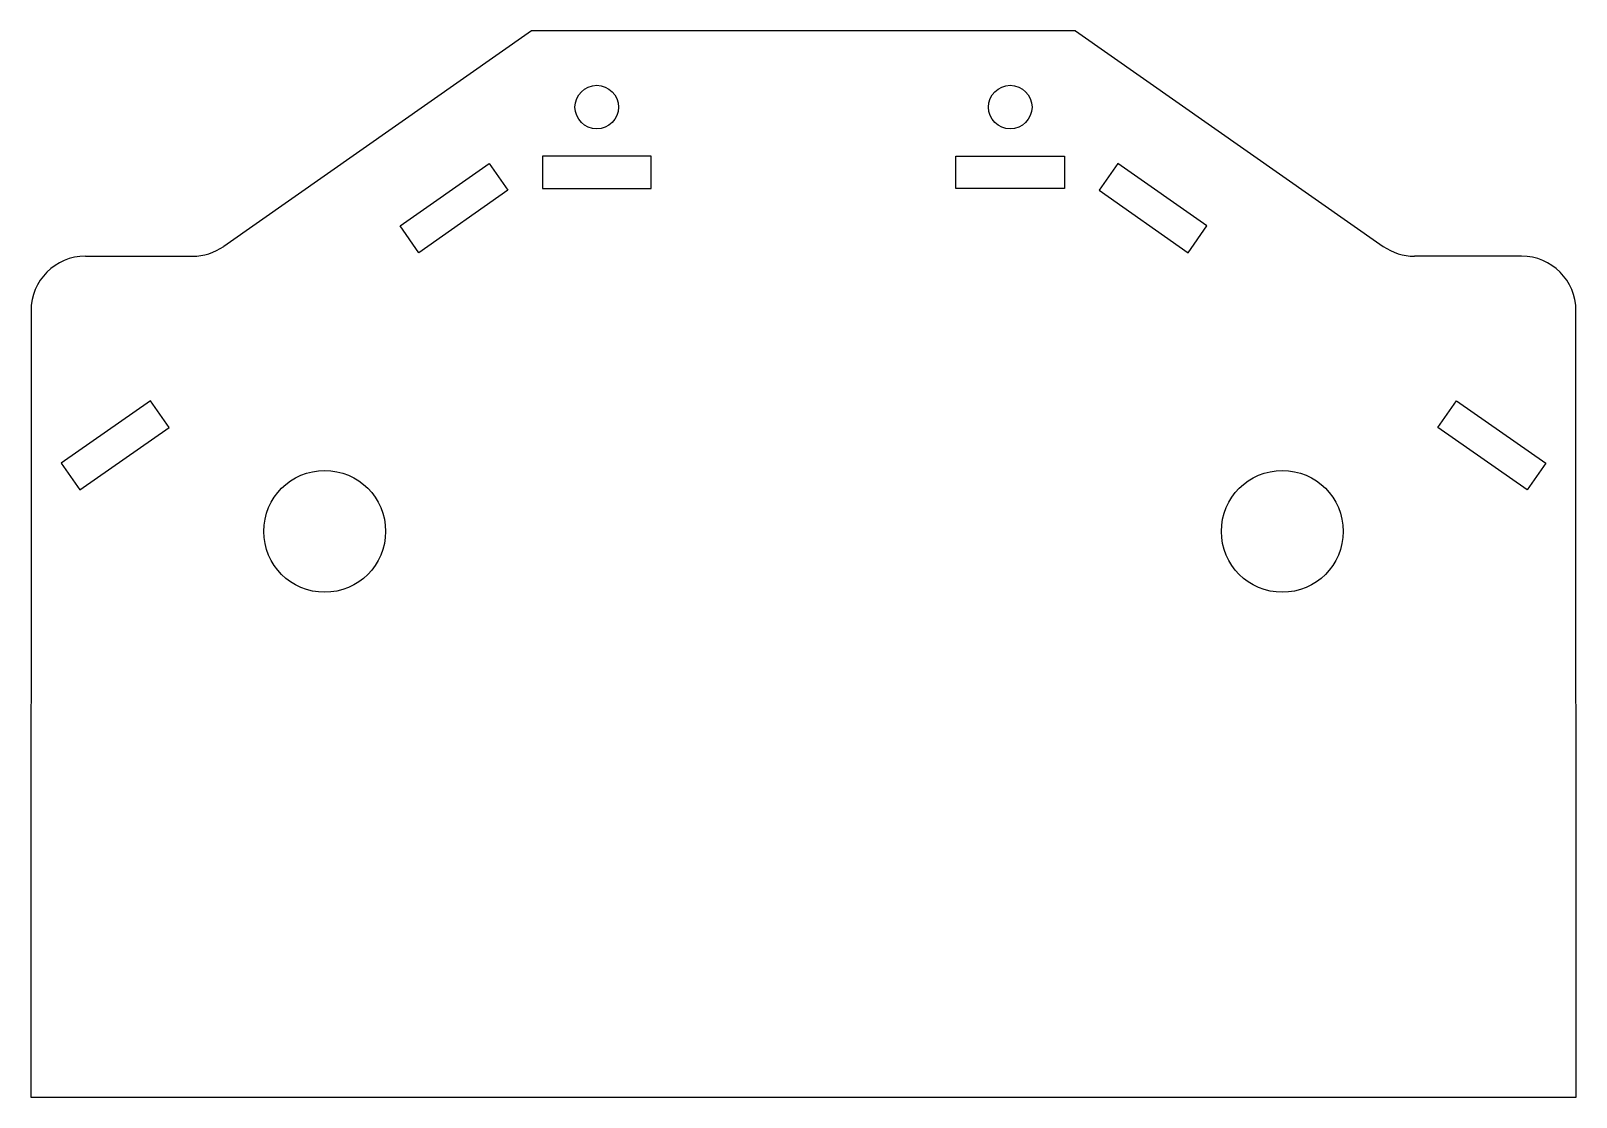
# Model space of a CAD drawing. Header units: millimetres. Extents: x -48 to 94, y -30 to 68.
import ezdxf

# ---------------------------------------------------------------- set-up
doc = ezdxf.new("R2010")
doc.units = ezdxf.units.MM
doc.layers.add('Corte exterior', color=1, linetype='Continuous', true_color=0xff0000)

msp = doc.modelspace()

# ---------------------------------------------------------------- linework, layer by layer
at = {"layer": 'Corte exterior'}
for p, q in [((-1.7, 68.2), (-29.98, 48.39)), ((40.66, 68.2), (-1.7, 68.2)), ((48.3, 68.2), (40.66, 68.2)), ((48.3, 68.2), (76.58, 48.39)), ((-42.69, 47.49), (-32.85, 47.49)), ((89.29, 47.49), (79.45, 47.49)), ((-47.69, 42.49), (-47.7, -29.8)), ((94.3, -29.8), (94.29, 42.49)), ((-47.7, -29.8), (-18.95, -29.8)), ((-18.95, -29.8), (62.3, -29.8)), ((62.3, -29.8), (69.84, -29.8)), ((69.84, -29.8), (73.3, -29.8)), ((73.3, -29.8), (94.3, -29.8))]:
    msp.add_line(p, q, dxfattribs=at)
for points in [[(-12.06, 47.81), (-13.78, 50.27), (-5.59, 56), (-3.87, 53.55)], [(9.3, 53.7), (9.3, 56.7), (-0.7, 56.7), (-0.7, 53.7)], [(37.3, 53.7), (37.3, 56.7), (47.3, 56.7), (47.3, 53.7)], [(58.66, 47.81), (60.38, 50.27), (52.19, 56), (50.47, 53.55)], [(-35, 31.75), (-36.72, 34.21), (-44.91, 28.47), (-43.19, 26.01)], [(81.6, 31.75), (83.32, 34.21), (91.51, 28.47), (89.79, 26.01)]]:
    msp.add_lwpolyline(points, close=True, dxfattribs=at)
for centre, radius in [((4.3, 61.2), 2), ((42.3, 61.2), 2), ((-20.7, 22.2), 5.6), ((67.3, 22.2), 5.6)]:
    msp.add_circle(centre, radius, dxfattribs=at)
for centre, start, end in [((-32.85, 52.49), 270, 305), ((79.45, 52.49), 235, 270), ((-42.69, 42.49), 90, 179.9919), ((89.29, 42.49), 0.0081, 90)]:
    msp.add_arc(centre, 5, start, end, dxfattribs=at)

doc.saveas('drawing.dxf')
